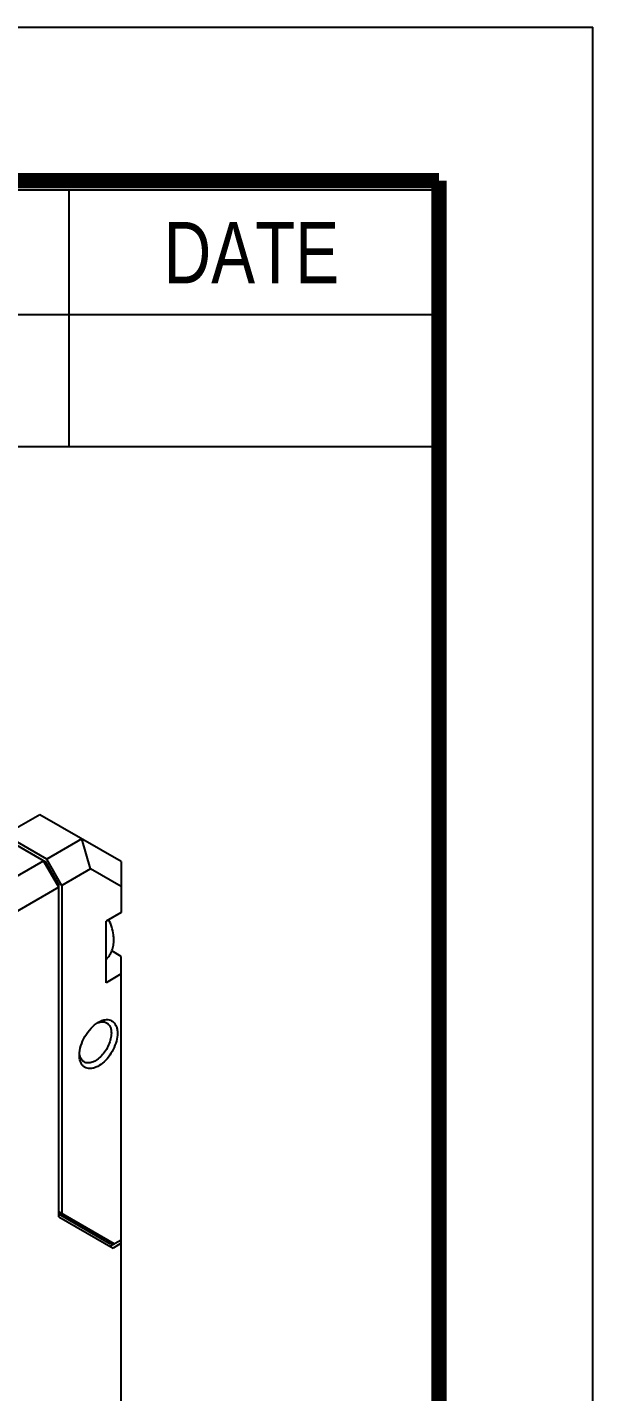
# Model space of a CAD drawing. Header units: millimetres. Extents: x 7 to 417, y 7 to 293.
# Drawn here: x 390.9 to 417.1, y 229.4 to 292.9 of the extents above; entities that cross this region are included whole.
import ezdxf

# ---------------------------------------------------------------- set-up
doc = ezdxf.new("R2010")
doc.units = ezdxf.units.MM
doc.header["$LTSCALE"] = 23.335714
doc.layers.get('0').update_dxf_attribs({"linetype": 'CONTINUOUS'})
doc.layers.add('3_ALL_AXES', color=7, linetype='CONTINUOUS')
doc.layers.add('7_ALL_FEATURES', color=7, linetype='CONTINUOUS')
doc.styles.get("Standard").update_dxf_attribs({"font": 'txt', "width": 0.8})

msp = doc.modelspace()

# ---------------------------------------------------------------- linework, layer by layer
at = {"color": 7, "linetype": 'Continuous'}
for p, q in [((7.143, 292.857), (417.143, 292.857)), ((417.143, 7.143), (417.143, 292.857)), ((409.759, 285.274), (283.331, 285.274)), ((392.795, 285.274), (392.795, 273.332)), ((409.759, 285.274), (409.759, 273.332)), ((409.759, 279.471), (283.331, 279.471)), ((409.759, 273.332), (283.331, 273.332)), ((391.442, 256.214), (389.815, 255.275)), ((395.225, 254.03), (391.442, 256.214)), ((388.861, 255.663), (391.701, 254.023)), ((391.76, 254.153), (389.815, 255.275)), ((393.386, 255.092), (391.76, 254.153)), ((393.8, 253.698), (393.386, 255.092)), ((392.325, 252.846), (391.618, 254.071)), ((391.66, 253.999), (391.701, 254.023)), ((391.701, 254.023), (392.325, 252.942)), ((392.467, 252.928), (391.76, 254.153)), ((395.225, 254.03), (395.225, 251.662)), ((393.8, 253.698), (392.467, 252.928)), ((395.225, 252.876), (393.8, 253.698)), ((392.284, 252.918), (392.325, 252.942)), ((392.325, 237.503), (392.325, 252.942)), ((392.467, 252.928), (392.467, 237.653)), ((395.225, 251.662), (394.517, 251.254)), ((394.517, 248.396), (394.517, 251.254)), ((395.225, 249.621), (394.785, 249.875)), ((395.225, 236.271), (395.225, 249.621)), ((395.225, 248.805), (394.517, 248.396)), ((394.9, 236.248), (392.325, 237.734)), ((394.73, 236.231), (392.325, 237.619)), ((392.325, 237.503), (394.842, 236.05)), ((394.7, 236.132), (395.225, 236.435)), ((394.83, 236.288), (394.73, 236.231)), ((395.225, 236.271), (394.842, 236.05))]:
    msp.add_line(p, q, dxfattribs=at)
at = {"color": 7, "linetype": 'Continuous', "const_width": 0.714}
for points in [[(410, 285.714), (14.286, 285.714)], [(410, 14.286), (410, 285.714)]]:
    msp.add_lwpolyline(points, dxfattribs=at)
at = {"color": 7, "linetype": 'Continuous'}
for points, knots in [([(393.28, 245.028), (393.28, 245.173), (393.334, 245.479), (393.524, 245.908), (393.801, 246.287), (394.038, 246.487), (394.164, 246.559)], [0, 0, 0, 0, 0.237245, 0.500001, 0.762784, 1, 1, 1, 1]), ([(394.094, 246.515), (394.105, 246.52), (394.15, 246.54), (394.196, 246.555), (394.232, 246.564)], [0, 0, 0, 0, 0.260316, 1, 1, 1, 1]), ([(394.164, 246.559), (394.185, 246.571), (394.264, 246.614), (394.349, 246.646), (394.413, 246.662)], [0, 0, 0, 0, 0.26523, 1, 1, 1, 1]), ([(394.232, 246.564), (394.287, 246.577), (394.396, 246.588), (394.503, 246.555), (394.547, 246.53)], [0, 0, 0, 0, 0.525843, 1, 1, 1, 1]), ([(394.413, 246.662), (394.496, 246.681), (394.625, 246.689), (394.78, 246.633), (394.912, 246.536), (395, 246.381), (395.041, 246.202), (395.048, 246.101), (395.048, 246.049)], [0, 0, 0, 0, 0.245433, 0.357899, 0.469735, 0.710792, 0.849036, 1, 1, 1, 1]), ([(394.547, 246.53), (394.582, 246.51), (394.647, 246.455), (394.716, 246.342), (394.757, 246.203), (394.765, 246.102), (394.765, 246.049)], [0, 0, 0, 0, 0.217774, 0.450902, 0.710364, 1, 1, 1, 1]), ([(395.048, 246.049), (395.048, 245.925), (395.007, 245.663), (394.862, 245.285), (394.642, 244.934), (394.371, 244.647), (394.115, 244.478), (393.91, 244.409), (393.768, 244.392), (393.637, 244.409), (393.521, 244.46), (393.424, 244.544), (393.377, 244.616), (393.358, 244.655)], [0, 0, 0, 0, 0.135057, 0.284338, 0.437252, 0.582258, 0.709825, 0.765678, 0.816369, 0.863012, 0.907544, 0.95242, 1, 1, 1, 1]), ([(394.765, 246.049), (394.765, 245.959), (394.74, 245.771), (394.646, 245.493), (394.502, 245.227), (394.318, 244.992), (394.11, 244.808), (393.894, 244.689), (393.71, 244.653), (393.58, 244.672), (393.523, 244.696), (393.497, 244.711)], [0, 0, 0, 0, 0.128739, 0.27039, 0.417612, 0.562021, 0.695749, 0.813065, 0.912472, 0.957121, 1, 1, 1, 1]), ([(393.358, 244.655), (393.345, 244.681), (393.296, 244.8), (393.28, 244.93), (393.28, 245.028)], [0, 0, 0, 0, 0.22873, 1, 1, 1, 1]), ([(393.497, 244.711), (393.469, 244.727), (393.416, 244.769), (393.329, 244.886), (393.298, 244.997), (393.288, 245.074)], [0, 0, 0, 0, 0.226337, 0.463618, 1, 1, 1, 1])]:
    msp.add_open_spline(points, degree=3, knots=knots, dxfattribs=at)
at = {"layer": '3_ALL_AXES', "color": 7, "linetype": 'Continuous'}
for points, knots in [([(394.878, 250.395), (394.878, 250.473), (394.856, 250.795), (394.754, 251.109), (394.647, 251.329)], [0, 0, 0, 0, 0.24178, 1, 1, 1, 1]), ([(394.518, 249.471), (394.579, 249.529), (394.687, 249.661), (394.801, 249.89), (394.865, 250.138), (394.878, 250.309), (394.878, 250.395)], [0, 0, 0, 0, 0.248546, 0.496746, 0.746298, 1, 1, 1, 1])]:
    msp.add_open_spline(points, degree=3, knots=knots, dxfattribs=at)
at = {"layer": '7_ALL_FEATURES', "color": 7, "linetype": 'Continuous'}
for p, q in [((373.375, 243.538), (391.618, 254.071)), ((392.325, 252.846), (374.082, 242.314)), ((395.225, 219.492), (395.225, 236.271))]:
    msp.add_line(p, q, dxfattribs=at)

# ---------------------------------------------------------------- texts
at = {"color": 2, "linetype": 'Continuous', "insert": (401.277, 283.801), "char_height": 2.8571, "width": 9.14286, "attachment_point": 2, "line_spacing_factor": 0.9}
msp.add_mtext('DATE', dxfattribs=at)

doc.saveas('drawing.dxf')
